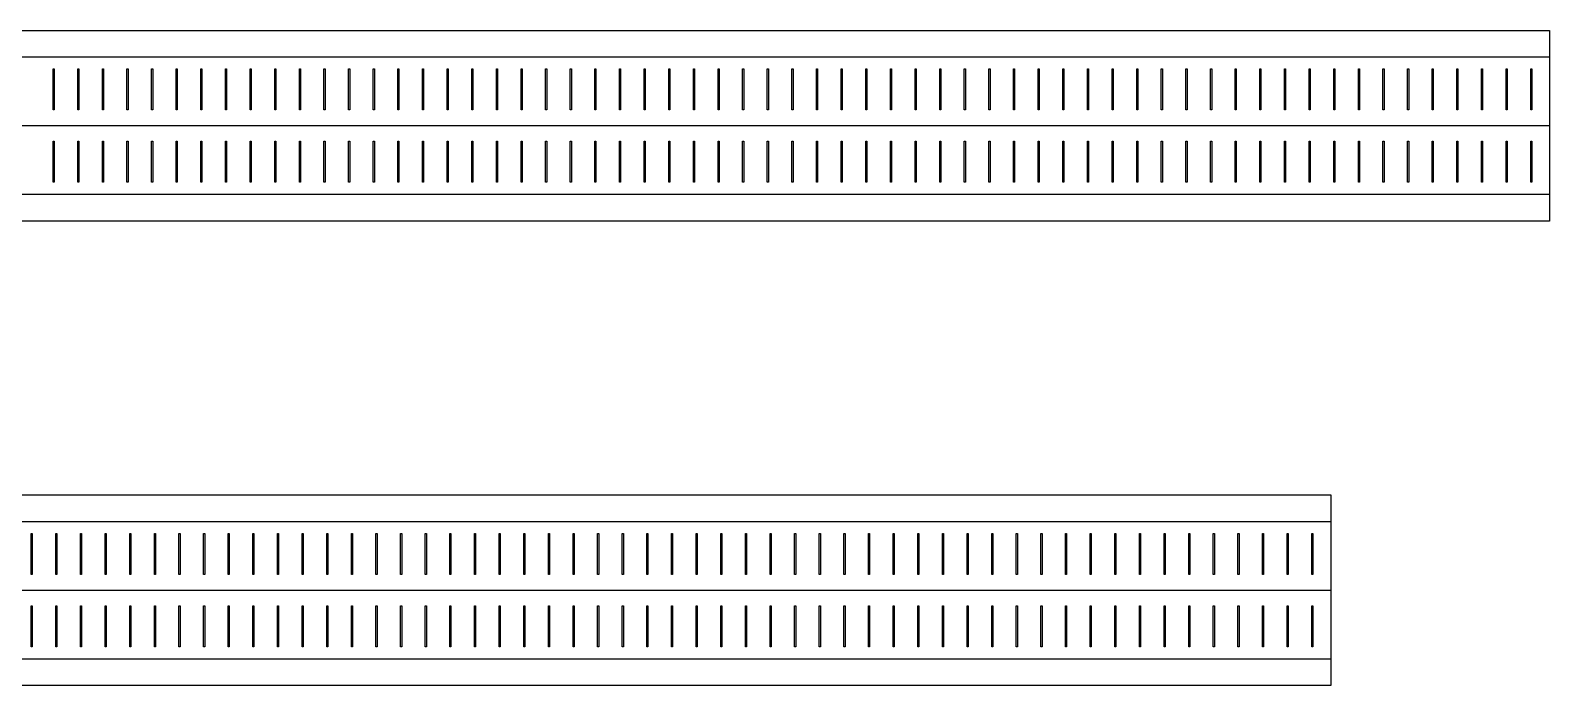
# Model space of a CAD drawing. Header units: millimetres. Extents: x 3 to 2190, y -6317 to 0.
# Drawn here: x 1595 to 2150, y -369 to -130 of the extents above; entities that cross this region are included whole.
import ezdxf

# ---------------------------------------------------------------- set-up
doc = ezdxf.new("R2010")
doc.units = ezdxf.units.MM
for name, color, linetype in [('IV_BEND_DOWN', 1, 'Continuous'), ('IV_INTERIOR_PROFILES', 7, 'Continuous'), ('IV_OUTER_PROFILE', 7, 'Continuous')]:
    doc.layers.add(name, color=color, linetype=linetype)

msp = doc.modelspace()

# ---------------------------------------------------------------- linework, layer by layer
at = {"layer": 'IV_BEND_DOWN'}
for p, q in [((1040, -139.72), (2150, -139.72)), ((1040, -164.79), (2150, -164.79)), ((1040, -189.86), (2150, -189.86)), ((1040, -309.43), (2070, -309.43)), ((1040, -334.5), (2070, -334.5)), ((1040, -359.57), (2070, -359.57))]:
    msp.add_line(p, q, dxfattribs=at)
at = {"layer": 'IV_INTERIOR_PROFILES'}
for p, q in [((1603.1, -144.08), (1603.5, -144.08)), ((1603.1, -159.08), (1603.1, -144.08)), ((1603.5, -144.08), (1603.5, -159.08)), ((1612.1, -144.08), (1612.5, -144.08)), ((1612.1, -159.08), (1612.1, -144.08)), ((1612.5, -144.08), (1612.5, -159.08)), ((1621.1, -144.08), (1621.5, -144.08)), ((1621.1, -159.08), (1621.1, -144.08)), ((1621.5, -144.08), (1621.5, -159.08)), ((1630.1, -144.08), (1630.5, -144.08)), ((1630.1, -159.08), (1630.1, -144.08)), ((1630.5, -144.08), (1630.5, -159.08)), ((1639.1, -144.08), (1639.5, -144.08)), ((1639.1, -159.08), (1639.1, -144.08)), ((1639.5, -144.08), (1639.5, -159.08)), ((1648.1, -144.08), (1648.5, -144.08)), ((1648.1, -159.08), (1648.1, -144.08)), ((1648.5, -144.08), (1648.5, -159.08)), ((1657.1, -144.08), (1657.5, -144.08)), ((1657.1, -159.08), (1657.1, -144.08)), ((1657.5, -144.08), (1657.5, -159.08)), ((1666.1, -144.08), (1666.5, -144.08)), ((1666.1, -159.08), (1666.1, -144.08)), ((1666.5, -144.08), (1666.5, -159.08)), ((1675.1, -144.08), (1675.5, -144.08)), ((1675.1, -159.08), (1675.1, -144.08)), ((1675.5, -144.08), (1675.5, -159.08)), ((1684.1, -144.08), (1684.5, -144.08)), ((1684.1, -159.08), (1684.1, -144.08)), ((1684.5, -144.08), (1684.5, -159.08)), ((1693.1, -144.08), (1693.5, -144.08)), ((1693.1, -159.08), (1693.1, -144.08)), ((1693.5, -144.08), (1693.5, -159.08)), ((1702.1, -144.08), (1702.5, -144.08)), ((1702.1, -159.08), (1702.1, -144.08)), ((1702.5, -144.08), (1702.5, -159.08)), ((1711.1, -144.08), (1711.5, -144.08)), ((1711.1, -159.08), (1711.1, -144.08)), ((1711.5, -144.08), (1711.5, -159.08)), ((1720.1, -144.08), (1720.5, -144.08)), ((1720.1, -159.08), (1720.1, -144.08)), ((1720.5, -144.08), (1720.5, -159.08)), ((1729.1, -144.08), (1729.5, -144.08)), ((1729.1, -159.08), (1729.1, -144.08)), ((1729.5, -144.08), (1729.5, -159.08)), ((1738.1, -144.08), (1738.5, -144.08)), ((1738.1, -159.08), (1738.1, -144.08)), ((1738.5, -144.08), (1738.5, -159.08)), ((1747.1, -144.08), (1747.5, -144.08)), ((1747.1, -159.08), (1747.1, -144.08)), ((1747.5, -144.08), (1747.5, -159.08)), ((1756.1, -144.08), (1756.5, -144.08)), ((1756.1, -159.08), (1756.1, -144.08)), ((1756.5, -144.08), (1756.5, -159.08)), ((1765.1, -144.08), (1765.5, -144.08)), ((1765.1, -159.08), (1765.1, -144.08)), ((1765.5, -144.08), (1765.5, -159.08)), ((1774.1, -144.08), (1774.5, -144.08)), ((1774.1, -159.08), (1774.1, -144.08)), ((1774.5, -144.08), (1774.5, -159.08)), ((1783.1, -144.08), (1783.5, -144.08)), ((1783.1, -159.08), (1783.1, -144.08)), ((1783.5, -144.08), (1783.5, -159.08)), ((1792.1, -144.08), (1792.5, -144.08)), ((1792.1, -159.08), (1792.1, -144.08)), ((1792.5, -144.08), (1792.5, -159.08)), ((1801.1, -144.08), (1801.5, -144.08)), ((1801.1, -159.08), (1801.1, -144.08)), ((1801.5, -144.08), (1801.5, -159.08)), ((1810.1, -144.08), (1810.5, -144.08)), ((1810.1, -159.08), (1810.1, -144.08)), ((1810.5, -144.08), (1810.5, -159.08)), ((1819.1, -144.08), (1819.5, -144.08)), ((1819.1, -159.08), (1819.1, -144.08)), ((1819.5, -144.08), (1819.5, -159.08)), ((1828.1, -144.08), (1828.5, -144.08)), ((1828.1, -159.08), (1828.1, -144.08)), ((1828.5, -144.08), (1828.5, -159.08)), ((1837.1, -144.08), (1837.5, -144.08)), ((1837.1, -159.08), (1837.1, -144.08)), ((1837.5, -144.08), (1837.5, -159.08)), ((1846.1, -144.08), (1846.5, -144.08)), ((1846.1, -159.08), (1846.1, -144.08)), ((1846.5, -144.08), (1846.5, -159.08)), ((1855.1, -144.08), (1855.5, -144.08)), ((1855.1, -159.08), (1855.1, -144.08)), ((1855.5, -144.08), (1855.5, -159.08)), ((1864.1, -144.08), (1864.5, -144.08)), ((1864.1, -159.08), (1864.1, -144.08)), ((1864.5, -144.08), (1864.5, -159.08)), ((1873.1, -144.08), (1873.5, -144.08)), ((1873.1, -159.08), (1873.1, -144.08)), ((1873.5, -144.08), (1873.5, -159.08)), ((1882.1, -144.08), (1882.5, -144.08)), ((1882.1, -159.08), (1882.1, -144.08)), ((1882.5, -144.08), (1882.5, -159.08)), ((1891.1, -144.08), (1891.5, -144.08)), ((1891.1, -159.08), (1891.1, -144.08)), ((1891.5, -144.08), (1891.5, -159.08)), ((1900.1, -144.08), (1900.5, -144.08)), ((1900.1, -159.08), (1900.1, -144.08)), ((1900.5, -144.08), (1900.5, -159.08)), ((1909.1, -144.08), (1909.5, -144.08)), ((1909.1, -159.08), (1909.1, -144.08)), ((1909.5, -144.08), (1909.5, -159.08)), ((1918.1, -144.08), (1918.5, -144.08)), ((1918.1, -159.08), (1918.1, -144.08)), ((1918.5, -144.08), (1918.5, -159.08)), ((1927.1, -144.08), (1927.5, -144.08)), ((1927.1, -159.08), (1927.1, -144.08)), ((1927.5, -144.08), (1927.5, -159.08)), ((1936.1, -144.08), (1936.5, -144.08)), ((1936.1, -159.08), (1936.1, -144.08)), ((1936.5, -144.08), (1936.5, -159.08)), ((1945.1, -144.08), (1945.5, -144.08)), ((1945.1, -159.08), (1945.1, -144.08)), ((1945.5, -144.08), (1945.5, -159.08)), ((1954.1, -144.08), (1954.5, -144.08)), ((1954.1, -159.08), (1954.1, -144.08)), ((1954.5, -144.08), (1954.5, -159.08)), ((1963.1, -144.08), (1963.5, -144.08)), ((1963.1, -159.08), (1963.1, -144.08)), ((1963.5, -144.08), (1963.5, -159.08)), ((1972.1, -144.08), (1972.5, -144.08)), ((1972.1, -159.08), (1972.1, -144.08)), ((1972.5, -144.08), (1972.5, -159.08)), ((1981.1, -144.08), (1981.5, -144.08)), ((1981.1, -159.08), (1981.1, -144.08)), ((1981.5, -144.08), (1981.5, -159.08)), ((1990.1, -144.08), (1990.5, -144.08)), ((1990.1, -159.08), (1990.1, -144.08)), ((1990.5, -144.08), (1990.5, -159.08)), ((1999.1, -144.08), (1999.5, -144.08)), ((1999.1, -159.08), (1999.1, -144.08)), ((1999.5, -144.08), (1999.5, -159.08)), ((2008.1, -144.08), (2008.5, -144.08)), ((2008.1, -159.08), (2008.1, -144.08)), ((2008.5, -144.08), (2008.5, -159.08)), ((2017.1, -144.08), (2017.5, -144.08)), ((2017.1, -159.08), (2017.1, -144.08)), ((2017.5, -144.08), (2017.5, -159.08)), ((2026.1, -144.08), (2026.5, -144.08)), ((2026.1, -159.08), (2026.1, -144.08)), ((2026.5, -144.08), (2026.5, -159.08)), ((2035.1, -144.08), (2035.5, -144.08)), ((2035.1, -159.08), (2035.1, -144.08)), ((2035.5, -144.08), (2035.5, -159.08)), ((2044.1, -144.08), (2044.5, -144.08)), ((2044.1, -159.08), (2044.1, -144.08)), ((2044.5, -144.08), (2044.5, -159.08)), ((2053.1, -144.08), (2053.5, -144.08)), ((2053.1, -159.08), (2053.1, -144.08)), ((2053.5, -144.08), (2053.5, -159.08)), ((2062.1, -144.08), (2062.5, -144.08)), ((2062.1, -159.08), (2062.1, -144.08)), ((2062.5, -144.08), (2062.5, -159.08)), ((2071.1, -144.08), (2071.5, -144.08)), ((2071.1, -159.08), (2071.1, -144.08)), ((2071.5, -144.08), (2071.5, -159.08)), ((2080.1, -144.08), (2080.5, -144.08)), ((2080.1, -159.08), (2080.1, -144.08)), ((2080.5, -144.08), (2080.5, -159.08)), ((2089.1, -144.08), (2089.5, -144.08)), ((2089.1, -159.08), (2089.1, -144.08)), ((2089.5, -144.08), (2089.5, -159.08)), ((2098.1, -144.08), (2098.5, -144.08)), ((2098.1, -159.08), (2098.1, -144.08)), ((2098.5, -144.08), (2098.5, -159.08)), ((2107.1, -144.08), (2107.5, -144.08)), ((2107.1, -159.08), (2107.1, -144.08)), ((2107.5, -144.08), (2107.5, -159.08)), ((2116.1, -144.08), (2116.5, -144.08)), ((2116.1, -159.08), (2116.1, -144.08)), ((2116.5, -144.08), (2116.5, -159.08)), ((2125.1, -144.08), (2125.5, -144.08)), ((2125.1, -159.08), (2125.1, -144.08)), ((2125.5, -144.08), (2125.5, -159.08)), ((2134.1, -144.08), (2134.5, -144.08)), ((2134.1, -159.08), (2134.1, -144.08)), ((2134.5, -144.08), (2134.5, -159.08)), ((2143.1, -144.08), (2143.5, -144.08)), ((2143.1, -159.08), (2143.1, -144.08)), ((2143.5, -144.08), (2143.5, -159.08)), ((1603.5, -159.08), (1603.1, -159.08)), ((1612.5, -159.08), (1612.1, -159.08)), ((1621.5, -159.08), (1621.1, -159.08)), ((1630.5, -159.08), (1630.1, -159.08)), ((1639.5, -159.08), (1639.1, -159.08)), ((1648.5, -159.08), (1648.1, -159.08)), ((1657.5, -159.08), (1657.1, -159.08)), ((1666.5, -159.08), (1666.1, -159.08)), ((1675.5, -159.08), (1675.1, -159.08)), ((1684.5, -159.08), (1684.1, -159.08)), ((1693.5, -159.08), (1693.1, -159.08)), ((1702.5, -159.08), (1702.1, -159.08)), ((1711.5, -159.08), (1711.1, -159.08)), ((1720.5, -159.08), (1720.1, -159.08)), ((1729.5, -159.08), (1729.1, -159.08)), ((1738.5, -159.08), (1738.1, -159.08)), ((1747.5, -159.08), (1747.1, -159.08)), ((1756.5, -159.08), (1756.1, -159.08)), ((1765.5, -159.08), (1765.1, -159.08)), ((1774.5, -159.08), (1774.1, -159.08)), ((1783.5, -159.08), (1783.1, -159.08)), ((1792.5, -159.08), (1792.1, -159.08)), ((1801.5, -159.08), (1801.1, -159.08)), ((1810.5, -159.08), (1810.1, -159.08)), ((1819.5, -159.08), (1819.1, -159.08)), ((1828.5, -159.08), (1828.1, -159.08)), ((1837.5, -159.08), (1837.1, -159.08)), ((1846.5, -159.08), (1846.1, -159.08)), ((1855.5, -159.08), (1855.1, -159.08)), ((1864.5, -159.08), (1864.1, -159.08)), ((1873.5, -159.08), (1873.1, -159.08)), ((1882.5, -159.08), (1882.1, -159.08)), ((1891.5, -159.08), (1891.1, -159.08)), ((1900.5, -159.08), (1900.1, -159.08)), ((1909.5, -159.08), (1909.1, -159.08)), ((1918.5, -159.08), (1918.1, -159.08)), ((1927.5, -159.08), (1927.1, -159.08)), ((1936.5, -159.08), (1936.1, -159.08)), ((1945.5, -159.08), (1945.1, -159.08)), ((1954.5, -159.08), (1954.1, -159.08)), ((1963.5, -159.08), (1963.1, -159.08)), ((1972.5, -159.08), (1972.1, -159.08)), ((1981.5, -159.08), (1981.1, -159.08)), ((1990.5, -159.08), (1990.1, -159.08)), ((1999.5, -159.08), (1999.1, -159.08)), ((2008.5, -159.08), (2008.1, -159.08)), ((2017.5, -159.08), (2017.1, -159.08)), ((2026.5, -159.08), (2026.1, -159.08)), ((2035.5, -159.08), (2035.1, -159.08)), ((2044.5, -159.08), (2044.1, -159.08)), ((2053.5, -159.08), (2053.1, -159.08)), ((2062.5, -159.08), (2062.1, -159.08)), ((2071.5, -159.08), (2071.1, -159.08)), ((2080.5, -159.08), (2080.1, -159.08)), ((2089.5, -159.08), (2089.1, -159.08)), ((2098.5, -159.08), (2098.1, -159.08)), ((2107.5, -159.08), (2107.1, -159.08)), ((2116.5, -159.08), (2116.1, -159.08)), ((2125.5, -159.08), (2125.1, -159.08)), ((2134.5, -159.08), (2134.1, -159.08)), ((2143.5, -159.08), (2143.1, -159.08)), ((1603.1, -170.51), (1603.5, -170.51)), ((1603.1, -185.51), (1603.1, -170.51)), ((1603.5, -170.51), (1603.5, -185.51)), ((1612.1, -170.51), (1612.5, -170.51)), ((1612.1, -185.51), (1612.1, -170.51)), ((1612.5, -170.51), (1612.5, -185.51)), ((1621.1, -170.51), (1621.5, -170.51)), ((1621.1, -185.51), (1621.1, -170.51)), ((1621.5, -170.51), (1621.5, -185.51)), ((1630.1, -170.51), (1630.5, -170.51)), ((1630.1, -185.51), (1630.1, -170.51)), ((1630.5, -170.51), (1630.5, -185.51)), ((1639.1, -170.51), (1639.5, -170.51)), ((1639.1, -185.51), (1639.1, -170.51)), ((1639.5, -170.51), (1639.5, -185.51)), ((1648.1, -170.51), (1648.5, -170.51)), ((1648.1, -185.51), (1648.1, -170.51)), ((1648.5, -170.51), (1648.5, -185.51)), ((1657.1, -170.51), (1657.5, -170.51)), ((1657.1, -185.51), (1657.1, -170.51)), ((1657.5, -170.51), (1657.5, -185.51)), ((1666.1, -170.51), (1666.5, -170.51)), ((1666.1, -185.51), (1666.1, -170.51)), ((1666.5, -170.51), (1666.5, -185.51)), ((1675.1, -170.51), (1675.5, -170.51)), ((1675.1, -185.51), (1675.1, -170.51)), ((1675.5, -170.51), (1675.5, -185.51)), ((1684.1, -170.51), (1684.5, -170.51)), ((1684.1, -185.51), (1684.1, -170.51)), ((1684.5, -170.51), (1684.5, -185.51)), ((1693.1, -170.51), (1693.5, -170.51)), ((1693.1, -185.51), (1693.1, -170.51)), ((1693.5, -170.51), (1693.5, -185.51)), ((1702.1, -170.51), (1702.5, -170.51)), ((1702.1, -185.51), (1702.1, -170.51)), ((1702.5, -170.51), (1702.5, -185.51)), ((1711.1, -170.51), (1711.5, -170.51)), ((1711.1, -185.51), (1711.1, -170.51)), ((1711.5, -170.51), (1711.5, -185.51)), ((1720.1, -170.51), (1720.5, -170.51)), ((1720.1, -185.51), (1720.1, -170.51)), ((1720.5, -170.51), (1720.5, -185.51)), ((1729.1, -170.51), (1729.5, -170.51)), ((1729.1, -185.51), (1729.1, -170.51)), ((1729.5, -170.51), (1729.5, -185.51)), ((1738.1, -170.51), (1738.5, -170.51)), ((1738.1, -185.51), (1738.1, -170.51)), ((1738.5, -170.51), (1738.5, -185.51)), ((1747.1, -170.51), (1747.5, -170.51)), ((1747.1, -185.51), (1747.1, -170.51)), ((1747.5, -170.51), (1747.5, -185.51)), ((1756.1, -170.51), (1756.5, -170.51)), ((1756.1, -185.51), (1756.1, -170.51)), ((1756.5, -170.51), (1756.5, -185.51)), ((1765.1, -170.51), (1765.5, -170.51)), ((1765.1, -185.51), (1765.1, -170.51)), ((1765.5, -170.51), (1765.5, -185.51)), ((1774.1, -170.51), (1774.5, -170.51)), ((1774.1, -185.51), (1774.1, -170.51)), ((1774.5, -170.51), (1774.5, -185.51)), ((1783.1, -170.51), (1783.5, -170.51)), ((1783.1, -185.51), (1783.1, -170.51)), ((1783.5, -170.51), (1783.5, -185.51)), ((1792.1, -170.51), (1792.5, -170.51)), ((1792.1, -185.51), (1792.1, -170.51)), ((1792.5, -170.51), (1792.5, -185.51)), ((1801.1, -170.51), (1801.5, -170.51)), ((1801.1, -185.51), (1801.1, -170.51)), ((1801.5, -170.51), (1801.5, -185.51)), ((1810.1, -170.51), (1810.5, -170.51)), ((1810.1, -185.51), (1810.1, -170.51)), ((1810.5, -170.51), (1810.5, -185.51)), ((1819.1, -170.51), (1819.5, -170.51)), ((1819.1, -185.51), (1819.1, -170.51)), ((1819.5, -170.51), (1819.5, -185.51)), ((1828.1, -170.51), (1828.5, -170.51)), ((1828.1, -185.51), (1828.1, -170.51)), ((1828.5, -170.51), (1828.5, -185.51)), ((1837.1, -170.51), (1837.5, -170.51)), ((1837.1, -185.51), (1837.1, -170.51)), ((1837.5, -170.51), (1837.5, -185.51)), ((1846.1, -170.51), (1846.5, -170.51)), ((1846.1, -185.51), (1846.1, -170.51)), ((1846.5, -170.51), (1846.5, -185.51)), ((1855.1, -170.51), (1855.5, -170.51)), ((1855.1, -185.51), (1855.1, -170.51)), ((1855.5, -170.51), (1855.5, -185.51)), ((1864.1, -170.51), (1864.5, -170.51)), ((1864.1, -185.51), (1864.1, -170.51)), ((1864.5, -170.51), (1864.5, -185.51)), ((1873.1, -170.51), (1873.5, -170.51)), ((1873.1, -185.51), (1873.1, -170.51)), ((1873.5, -170.51), (1873.5, -185.51)), ((1882.1, -170.51), (1882.5, -170.51)), ((1882.1, -185.51), (1882.1, -170.51)), ((1882.5, -170.51), (1882.5, -185.51)), ((1891.1, -170.51), (1891.5, -170.51)), ((1891.1, -185.51), (1891.1, -170.51)), ((1891.5, -170.51), (1891.5, -185.51)), ((1900.1, -170.51), (1900.5, -170.51)), ((1900.1, -185.51), (1900.1, -170.51)), ((1900.5, -170.51), (1900.5, -185.51)), ((1909.1, -170.51), (1909.5, -170.51)), ((1909.1, -185.51), (1909.1, -170.51)), ((1909.5, -170.51), (1909.5, -185.51)), ((1918.1, -170.51), (1918.5, -170.51)), ((1918.1, -185.51), (1918.1, -170.51)), ((1918.5, -170.51), (1918.5, -185.51)), ((1927.1, -170.51), (1927.5, -170.51)), ((1927.1, -185.51), (1927.1, -170.51)), ((1927.5, -170.51), (1927.5, -185.51)), ((1936.1, -170.51), (1936.5, -170.51)), ((1936.1, -185.51), (1936.1, -170.51)), ((1936.5, -170.51), (1936.5, -185.51)), ((1945.1, -170.51), (1945.5, -170.51)), ((1945.1, -185.51), (1945.1, -170.51)), ((1945.5, -170.51), (1945.5, -185.51)), ((1954.1, -170.51), (1954.5, -170.51)), ((1954.1, -185.51), (1954.1, -170.51)), ((1954.5, -170.51), (1954.5, -185.51)), ((1963.1, -170.51), (1963.5, -170.51)), ((1963.1, -185.51), (1963.1, -170.51)), ((1963.5, -170.51), (1963.5, -185.51)), ((1972.1, -170.51), (1972.5, -170.51)), ((1972.1, -185.51), (1972.1, -170.51)), ((1972.5, -170.51), (1972.5, -185.51)), ((1981.1, -170.51), (1981.5, -170.51)), ((1981.1, -185.51), (1981.1, -170.51)), ((1981.5, -170.51), (1981.5, -185.51)), ((1990.1, -170.51), (1990.5, -170.51)), ((1990.1, -185.51), (1990.1, -170.51)), ((1990.5, -170.51), (1990.5, -185.51)), ((1999.1, -170.51), (1999.5, -170.51)), ((1999.1, -185.51), (1999.1, -170.51)), ((1999.5, -170.51), (1999.5, -185.51)), ((2008.1, -170.51), (2008.5, -170.51)), ((2008.1, -185.51), (2008.1, -170.51)), ((2008.5, -170.51), (2008.5, -185.51)), ((2017.1, -170.51), (2017.5, -170.51)), ((2017.1, -185.51), (2017.1, -170.51)), ((2017.5, -170.51), (2017.5, -185.51)), ((2026.1, -170.51), (2026.5, -170.51)), ((2026.1, -185.51), (2026.1, -170.51)), ((2026.5, -170.51), (2026.5, -185.51)), ((2035.1, -170.51), (2035.5, -170.51)), ((2035.1, -185.51), (2035.1, -170.51)), ((2035.5, -170.51), (2035.5, -185.51)), ((2044.1, -170.51), (2044.5, -170.51)), ((2044.1, -185.51), (2044.1, -170.51)), ((2044.5, -170.51), (2044.5, -185.51)), ((2053.1, -170.51), (2053.5, -170.51)), ((2053.1, -185.51), (2053.1, -170.51)), ((2053.5, -170.51), (2053.5, -185.51)), ((2062.1, -170.51), (2062.5, -170.51)), ((2062.1, -185.51), (2062.1, -170.51)), ((2062.5, -170.51), (2062.5, -185.51)), ((2071.1, -170.51), (2071.5, -170.51)), ((2071.1, -185.51), (2071.1, -170.51)), ((2071.5, -170.51), (2071.5, -185.51)), ((2080.1, -170.51), (2080.5, -170.51)), ((2080.1, -185.51), (2080.1, -170.51)), ((2080.5, -170.51), (2080.5, -185.51)), ((2089.1, -170.51), (2089.5, -170.51)), ((2089.1, -185.51), (2089.1, -170.51)), ((2089.5, -170.51), (2089.5, -185.51)), ((2098.1, -170.51), (2098.5, -170.51)), ((2098.1, -185.51), (2098.1, -170.51)), ((2098.5, -170.51), (2098.5, -185.51)), ((2107.1, -170.51), (2107.5, -170.51)), ((2107.1, -185.51), (2107.1, -170.51)), ((2107.5, -170.51), (2107.5, -185.51)), ((2116.1, -170.51), (2116.5, -170.51)), ((2116.1, -185.51), (2116.1, -170.51)), ((2116.5, -170.51), (2116.5, -185.51)), ((2125.1, -170.51), (2125.5, -170.51)), ((2125.1, -185.51), (2125.1, -170.51)), ((2125.5, -170.51), (2125.5, -185.51)), ((2134.1, -170.51), (2134.5, -170.51)), ((2134.1, -185.51), (2134.1, -170.51)), ((2134.5, -170.51), (2134.5, -185.51)), ((2143.1, -170.51), (2143.5, -170.51)), ((2143.1, -185.51), (2143.1, -170.51)), ((2143.5, -170.51), (2143.5, -185.51)), ((1603.5, -185.51), (1603.1, -185.51)), ((1612.5, -185.51), (1612.1, -185.51)), ((1621.5, -185.51), (1621.1, -185.51)), ((1630.5, -185.51), (1630.1, -185.51)), ((1639.5, -185.51), (1639.1, -185.51)), ((1648.5, -185.51), (1648.1, -185.51)), ((1657.5, -185.51), (1657.1, -185.51)), ((1666.5, -185.51), (1666.1, -185.51)), ((1675.5, -185.51), (1675.1, -185.51)), ((1684.5, -185.51), (1684.1, -185.51)), ((1693.5, -185.51), (1693.1, -185.51)), ((1702.5, -185.51), (1702.1, -185.51)), ((1711.5, -185.51), (1711.1, -185.51)), ((1720.5, -185.51), (1720.1, -185.51)), ((1729.5, -185.51), (1729.1, -185.51)), ((1738.5, -185.51), (1738.1, -185.51)), ((1747.5, -185.51), (1747.1, -185.51)), ((1756.5, -185.51), (1756.1, -185.51)), ((1765.5, -185.51), (1765.1, -185.51)), ((1774.5, -185.51), (1774.1, -185.51)), ((1783.5, -185.51), (1783.1, -185.51)), ((1792.5, -185.51), (1792.1, -185.51)), ((1801.5, -185.51), (1801.1, -185.51)), ((1810.5, -185.51), (1810.1, -185.51)), ((1819.5, -185.51), (1819.1, -185.51)), ((1828.5, -185.51), (1828.1, -185.51)), ((1837.5, -185.51), (1837.1, -185.51)), ((1846.5, -185.51), (1846.1, -185.51)), ((1855.5, -185.51), (1855.1, -185.51)), ((1864.5, -185.51), (1864.1, -185.51)), ((1873.5, -185.51), (1873.1, -185.51)), ((1882.5, -185.51), (1882.1, -185.51)), ((1891.5, -185.51), (1891.1, -185.51)), ((1900.5, -185.51), (1900.1, -185.51)), ((1909.5, -185.51), (1909.1, -185.51)), ((1918.5, -185.51), (1918.1, -185.51)), ((1927.5, -185.51), (1927.1, -185.51)), ((1936.5, -185.51), (1936.1, -185.51)), ((1945.5, -185.51), (1945.1, -185.51)), ((1954.5, -185.51), (1954.1, -185.51)), ((1963.5, -185.51), (1963.1, -185.51)), ((1972.5, -185.51), (1972.1, -185.51)), ((1981.5, -185.51), (1981.1, -185.51)), ((1990.5, -185.51), (1990.1, -185.51)), ((1999.5, -185.51), (1999.1, -185.51)), ((2008.5, -185.51), (2008.1, -185.51)), ((2017.5, -185.51), (2017.1, -185.51)), ((2026.5, -185.51), (2026.1, -185.51)), ((2035.5, -185.51), (2035.1, -185.51)), ((2044.5, -185.51), (2044.1, -185.51)), ((2053.5, -185.51), (2053.1, -185.51)), ((2062.5, -185.51), (2062.1, -185.51)), ((2071.5, -185.51), (2071.1, -185.51)), ((2080.5, -185.51), (2080.1, -185.51)), ((2089.5, -185.51), (2089.1, -185.51)), ((2098.5, -185.51), (2098.1, -185.51)), ((2107.5, -185.51), (2107.1, -185.51)), ((2116.5, -185.51), (2116.1, -185.51)), ((2125.5, -185.51), (2125.1, -185.51)), ((2134.5, -185.51), (2134.1, -185.51)), ((2143.5, -185.51), (2143.1, -185.51)), ((1595.1, -313.79), (1595.5, -313.79)), ((1595.1, -328.79), (1595.1, -313.79)), ((1595.5, -313.79), (1595.5, -328.79)), ((1604.1, -313.79), (1604.5, -313.79)), ((1604.1, -328.79), (1604.1, -313.79)), ((1604.5, -313.79), (1604.5, -328.79)), ((1613.1, -313.79), (1613.5, -313.79)), ((1613.1, -328.79), (1613.1, -313.79)), ((1613.5, -313.79), (1613.5, -328.79)), ((1622.1, -313.79), (1622.5, -313.79)), ((1622.1, -328.79), (1622.1, -313.79)), ((1622.5, -313.79), (1622.5, -328.79)), ((1631.1, -313.79), (1631.5, -313.79)), ((1631.1, -328.79), (1631.1, -313.79)), ((1631.5, -313.79), (1631.5, -328.79)), ((1640.1, -313.79), (1640.5, -313.79)), ((1640.1, -328.79), (1640.1, -313.79)), ((1640.5, -313.79), (1640.5, -328.79)), ((1649.1, -313.79), (1649.5, -313.79)), ((1649.1, -328.79), (1649.1, -313.79)), ((1649.5, -313.79), (1649.5, -328.79)), ((1658.1, -313.79), (1658.5, -313.79)), ((1658.1, -328.79), (1658.1, -313.79)), ((1658.5, -313.79), (1658.5, -328.79)), ((1667.1, -313.79), (1667.5, -313.79)), ((1667.1, -328.79), (1667.1, -313.79)), ((1667.5, -313.79), (1667.5, -328.79)), ((1676.1, -313.79), (1676.5, -313.79)), ((1676.1, -328.79), (1676.1, -313.79)), ((1676.5, -313.79), (1676.5, -328.79)), ((1685.1, -313.79), (1685.5, -313.79)), ((1685.1, -328.79), (1685.1, -313.79)), ((1685.5, -313.79), (1685.5, -328.79)), ((1694.1, -313.79), (1694.5, -313.79)), ((1694.1, -328.79), (1694.1, -313.79)), ((1694.5, -313.79), (1694.5, -328.79)), ((1703.1, -313.79), (1703.5, -313.79)), ((1703.1, -328.79), (1703.1, -313.79)), ((1703.5, -313.79), (1703.5, -328.79)), ((1712.1, -313.79), (1712.5, -313.79)), ((1712.1, -328.79), (1712.1, -313.79)), ((1712.5, -313.79), (1712.5, -328.79)), ((1721.1, -313.79), (1721.5, -313.79)), ((1721.1, -328.79), (1721.1, -313.79)), ((1721.5, -313.79), (1721.5, -328.79)), ((1730.1, -313.79), (1730.5, -313.79)), ((1730.1, -328.79), (1730.1, -313.79)), ((1730.5, -313.79), (1730.5, -328.79)), ((1739.1, -313.79), (1739.5, -313.79)), ((1739.1, -328.79), (1739.1, -313.79)), ((1739.5, -313.79), (1739.5, -328.79)), ((1748.1, -313.79), (1748.5, -313.79)), ((1748.1, -328.79), (1748.1, -313.79)), ((1748.5, -313.79), (1748.5, -328.79)), ((1757.1, -313.79), (1757.5, -313.79)), ((1757.1, -328.79), (1757.1, -313.79)), ((1757.5, -313.79), (1757.5, -328.79)), ((1766.1, -313.79), (1766.5, -313.79)), ((1766.1, -328.79), (1766.1, -313.79)), ((1766.5, -313.79), (1766.5, -328.79)), ((1775.1, -313.79), (1775.5, -313.79)), ((1775.1, -328.79), (1775.1, -313.79)), ((1775.5, -313.79), (1775.5, -328.79)), ((1784.1, -313.79), (1784.5, -313.79)), ((1784.1, -328.79), (1784.1, -313.79)), ((1784.5, -313.79), (1784.5, -328.79)), ((1793.1, -313.79), (1793.5, -313.79)), ((1793.1, -328.79), (1793.1, -313.79)), ((1793.5, -313.79), (1793.5, -328.79)), ((1802.1, -313.79), (1802.5, -313.79)), ((1802.1, -328.79), (1802.1, -313.79)), ((1802.5, -313.79), (1802.5, -328.79)), ((1811.1, -313.79), (1811.5, -313.79)), ((1811.1, -328.79), (1811.1, -313.79)), ((1811.5, -313.79), (1811.5, -328.79)), ((1820.1, -313.79), (1820.5, -313.79)), ((1820.1, -328.79), (1820.1, -313.79)), ((1820.5, -313.79), (1820.5, -328.79)), ((1829.1, -313.79), (1829.5, -313.79)), ((1829.1, -328.79), (1829.1, -313.79)), ((1829.5, -313.79), (1829.5, -328.79)), ((1838.1, -313.79), (1838.5, -313.79)), ((1838.1, -328.79), (1838.1, -313.79)), ((1838.5, -313.79), (1838.5, -328.79)), ((1847.1, -313.79), (1847.5, -313.79)), ((1847.1, -328.79), (1847.1, -313.79)), ((1847.5, -313.79), (1847.5, -328.79)), ((1856.1, -313.79), (1856.5, -313.79)), ((1856.1, -328.79), (1856.1, -313.79)), ((1856.5, -313.79), (1856.5, -328.79)), ((1865.1, -313.79), (1865.5, -313.79)), ((1865.1, -328.79), (1865.1, -313.79)), ((1865.5, -313.79), (1865.5, -328.79)), ((1874.1, -313.79), (1874.5, -313.79)), ((1874.1, -328.79), (1874.1, -313.79)), ((1874.5, -313.79), (1874.5, -328.79)), ((1883.1, -313.79), (1883.5, -313.79)), ((1883.1, -328.79), (1883.1, -313.79)), ((1883.5, -313.79), (1883.5, -328.79)), ((1892.1, -313.79), (1892.5, -313.79)), ((1892.1, -328.79), (1892.1, -313.79)), ((1892.5, -313.79), (1892.5, -328.79)), ((1901.1, -313.79), (1901.5, -313.79)), ((1901.1, -328.79), (1901.1, -313.79)), ((1901.5, -313.79), (1901.5, -328.79)), ((1910.1, -313.79), (1910.5, -313.79)), ((1910.1, -328.79), (1910.1, -313.79)), ((1910.5, -313.79), (1910.5, -328.79)), ((1919.1, -313.79), (1919.5, -313.79)), ((1919.1, -328.79), (1919.1, -313.79)), ((1919.5, -313.79), (1919.5, -328.79)), ((1928.1, -313.79), (1928.5, -313.79)), ((1928.1, -328.79), (1928.1, -313.79)), ((1928.5, -313.79), (1928.5, -328.79)), ((1937.1, -313.79), (1937.5, -313.79)), ((1937.1, -328.79), (1937.1, -313.79)), ((1937.5, -313.79), (1937.5, -328.79)), ((1946.1, -313.79), (1946.5, -313.79)), ((1946.1, -328.79), (1946.1, -313.79)), ((1946.5, -313.79), (1946.5, -328.79)), ((1955.1, -313.79), (1955.5, -313.79)), ((1955.1, -328.79), (1955.1, -313.79)), ((1955.5, -313.79), (1955.5, -328.79)), ((1964.1, -313.79), (1964.5, -313.79)), ((1964.1, -328.79), (1964.1, -313.79)), ((1964.5, -313.79), (1964.5, -328.79)), ((1973.1, -313.79), (1973.5, -313.79)), ((1973.1, -328.79), (1973.1, -313.79)), ((1973.5, -313.79), (1973.5, -328.79)), ((1982.1, -313.79), (1982.5, -313.79)), ((1982.1, -328.79), (1982.1, -313.79)), ((1982.5, -313.79), (1982.5, -328.79)), ((1991.1, -313.79), (1991.5, -313.79)), ((1991.1, -328.79), (1991.1, -313.79)), ((1991.5, -313.79), (1991.5, -328.79)), ((2000.1, -313.79), (2000.5, -313.79)), ((2000.1, -328.79), (2000.1, -313.79)), ((2000.5, -313.79), (2000.5, -328.79)), ((2009.1, -313.79), (2009.5, -313.79)), ((2009.1, -328.79), (2009.1, -313.79)), ((2009.5, -313.79), (2009.5, -328.79)), ((2018.1, -313.79), (2018.5, -313.79)), ((2018.1, -328.79), (2018.1, -313.79)), ((2018.5, -313.79), (2018.5, -328.79)), ((2027.1, -313.79), (2027.5, -313.79)), ((2027.1, -328.79), (2027.1, -313.79)), ((2027.5, -313.79), (2027.5, -328.79)), ((2036.1, -313.79), (2036.5, -313.79)), ((2036.1, -328.79), (2036.1, -313.79)), ((2036.5, -313.79), (2036.5, -328.79)), ((2045.1, -313.79), (2045.5, -313.79)), ((2045.1, -328.79), (2045.1, -313.79)), ((2045.5, -313.79), (2045.5, -328.79)), ((2054.1, -313.79), (2054.5, -313.79)), ((2054.1, -328.79), (2054.1, -313.79)), ((2054.5, -313.79), (2054.5, -328.79)), ((2063.1, -313.79), (2063.5, -313.79)), ((2063.1, -328.79), (2063.1, -313.79)), ((2063.5, -313.79), (2063.5, -328.79)), ((1595.5, -328.79), (1595.1, -328.79)), ((1604.5, -328.79), (1604.1, -328.79)), ((1613.5, -328.79), (1613.1, -328.79)), ((1622.5, -328.79), (1622.1, -328.79)), ((1631.5, -328.79), (1631.1, -328.79)), ((1640.5, -328.79), (1640.1, -328.79)), ((1649.5, -328.79), (1649.1, -328.79)), ((1658.5, -328.79), (1658.1, -328.79)), ((1667.5, -328.79), (1667.1, -328.79)), ((1676.5, -328.79), (1676.1, -328.79)), ((1685.5, -328.79), (1685.1, -328.79)), ((1694.5, -328.79), (1694.1, -328.79)), ((1703.5, -328.79), (1703.1, -328.79)), ((1712.5, -328.79), (1712.1, -328.79)), ((1721.5, -328.79), (1721.1, -328.79)), ((1730.5, -328.79), (1730.1, -328.79)), ((1739.5, -328.79), (1739.1, -328.79)), ((1748.5, -328.79), (1748.1, -328.79)), ((1757.5, -328.79), (1757.1, -328.79)), ((1766.5, -328.79), (1766.1, -328.79)), ((1775.5, -328.79), (1775.1, -328.79)), ((1784.5, -328.79), (1784.1, -328.79)), ((1793.5, -328.79), (1793.1, -328.79)), ((1802.5, -328.79), (1802.1, -328.79)), ((1811.5, -328.79), (1811.1, -328.79)), ((1820.5, -328.79), (1820.1, -328.79)), ((1829.5, -328.79), (1829.1, -328.79)), ((1838.5, -328.79), (1838.1, -328.79)), ((1847.5, -328.79), (1847.1, -328.79)), ((1856.5, -328.79), (1856.1, -328.79)), ((1865.5, -328.79), (1865.1, -328.79)), ((1874.5, -328.79), (1874.1, -328.79)), ((1883.5, -328.79), (1883.1, -328.79)), ((1892.5, -328.79), (1892.1, -328.79)), ((1901.5, -328.79), (1901.1, -328.79)), ((1910.5, -328.79), (1910.1, -328.79)), ((1919.5, -328.79), (1919.1, -328.79)), ((1928.5, -328.79), (1928.1, -328.79)), ((1937.5, -328.79), (1937.1, -328.79)), ((1946.5, -328.79), (1946.1, -328.79)), ((1955.5, -328.79), (1955.1, -328.79)), ((1964.5, -328.79), (1964.1, -328.79)), ((1973.5, -328.79), (1973.1, -328.79)), ((1982.5, -328.79), (1982.1, -328.79)), ((1991.5, -328.79), (1991.1, -328.79)), ((2000.5, -328.79), (2000.1, -328.79)), ((2009.5, -328.79), (2009.1, -328.79)), ((2018.5, -328.79), (2018.1, -328.79)), ((2027.5, -328.79), (2027.1, -328.79)), ((2036.5, -328.79), (2036.1, -328.79)), ((2045.5, -328.79), (2045.1, -328.79)), ((2054.5, -328.79), (2054.1, -328.79)), ((2063.5, -328.79), (2063.1, -328.79)), ((1595.1, -340.21), (1595.5, -340.21)), ((1595.1, -355.21), (1595.1, -340.21)), ((1595.5, -340.21), (1595.5, -355.21)), ((1604.1, -340.21), (1604.5, -340.21)), ((1604.1, -355.21), (1604.1, -340.21)), ((1604.5, -340.21), (1604.5, -355.21)), ((1613.1, -340.21), (1613.5, -340.21)), ((1613.1, -355.21), (1613.1, -340.21)), ((1613.5, -340.21), (1613.5, -355.21)), ((1622.1, -340.21), (1622.5, -340.21)), ((1622.1, -355.21), (1622.1, -340.21)), ((1622.5, -340.21), (1622.5, -355.21)), ((1631.1, -340.21), (1631.5, -340.21)), ((1631.1, -355.21), (1631.1, -340.21)), ((1631.5, -340.21), (1631.5, -355.21)), ((1640.1, -340.21), (1640.5, -340.21)), ((1640.1, -355.21), (1640.1, -340.21)), ((1640.5, -340.21), (1640.5, -355.21)), ((1649.1, -340.21), (1649.5, -340.21)), ((1649.1, -355.21), (1649.1, -340.21)), ((1649.5, -340.21), (1649.5, -355.21)), ((1658.1, -340.21), (1658.5, -340.21)), ((1658.1, -355.21), (1658.1, -340.21)), ((1658.5, -340.21), (1658.5, -355.21)), ((1667.1, -340.21), (1667.5, -340.21)), ((1667.1, -355.21), (1667.1, -340.21)), ((1667.5, -340.21), (1667.5, -355.21)), ((1676.1, -340.21), (1676.5, -340.21)), ((1676.1, -355.21), (1676.1, -340.21)), ((1676.5, -340.21), (1676.5, -355.21)), ((1685.1, -340.21), (1685.5, -340.21)), ((1685.1, -355.21), (1685.1, -340.21)), ((1685.5, -340.21), (1685.5, -355.21)), ((1694.1, -340.21), (1694.5, -340.21)), ((1694.1, -355.21), (1694.1, -340.21)), ((1694.5, -340.21), (1694.5, -355.21)), ((1703.1, -340.21), (1703.5, -340.21)), ((1703.1, -355.21), (1703.1, -340.21)), ((1703.5, -340.21), (1703.5, -355.21)), ((1712.1, -340.21), (1712.5, -340.21)), ((1712.1, -355.21), (1712.1, -340.21)), ((1712.5, -340.21), (1712.5, -355.21)), ((1721.1, -340.21), (1721.5, -340.21)), ((1721.1, -355.21), (1721.1, -340.21)), ((1721.5, -340.21), (1721.5, -355.21)), ((1730.1, -340.21), (1730.5, -340.21)), ((1730.1, -355.21), (1730.1, -340.21)), ((1730.5, -340.21), (1730.5, -355.21)), ((1739.1, -340.21), (1739.5, -340.21)), ((1739.1, -355.21), (1739.1, -340.21)), ((1739.5, -340.21), (1739.5, -355.21)), ((1748.1, -340.21), (1748.5, -340.21)), ((1748.1, -355.21), (1748.1, -340.21)), ((1748.5, -340.21), (1748.5, -355.21)), ((1757.1, -340.21), (1757.5, -340.21)), ((1757.1, -355.21), (1757.1, -340.21)), ((1757.5, -340.21), (1757.5, -355.21)), ((1766.1, -340.21), (1766.5, -340.21)), ((1766.1, -355.21), (1766.1, -340.21)), ((1766.5, -340.21), (1766.5, -355.21)), ((1775.1, -340.21), (1775.5, -340.21)), ((1775.1, -355.21), (1775.1, -340.21)), ((1775.5, -340.21), (1775.5, -355.21)), ((1784.1, -340.21), (1784.5, -340.21)), ((1784.1, -355.21), (1784.1, -340.21)), ((1784.5, -340.21), (1784.5, -355.21)), ((1793.1, -340.21), (1793.5, -340.21)), ((1793.1, -355.21), (1793.1, -340.21)), ((1793.5, -340.21), (1793.5, -355.21)), ((1802.1, -340.21), (1802.5, -340.21)), ((1802.1, -355.21), (1802.1, -340.21)), ((1802.5, -340.21), (1802.5, -355.21)), ((1811.1, -340.21), (1811.5, -340.21)), ((1811.1, -355.21), (1811.1, -340.21)), ((1811.5, -340.21), (1811.5, -355.21)), ((1820.1, -340.21), (1820.5, -340.21)), ((1820.1, -355.21), (1820.1, -340.21)), ((1820.5, -340.21), (1820.5, -355.21)), ((1829.1, -340.21), (1829.5, -340.21)), ((1829.1, -355.21), (1829.1, -340.21)), ((1829.5, -340.21), (1829.5, -355.21)), ((1838.1, -340.21), (1838.5, -340.21)), ((1838.1, -355.21), (1838.1, -340.21)), ((1838.5, -340.21), (1838.5, -355.21)), ((1847.1, -340.21), (1847.5, -340.21)), ((1847.1, -355.21), (1847.1, -340.21)), ((1847.5, -340.21), (1847.5, -355.21)), ((1856.1, -340.21), (1856.5, -340.21)), ((1856.1, -355.21), (1856.1, -340.21)), ((1856.5, -340.21), (1856.5, -355.21)), ((1865.1, -340.21), (1865.5, -340.21)), ((1865.1, -355.21), (1865.1, -340.21)), ((1865.5, -340.21), (1865.5, -355.21)), ((1874.1, -340.21), (1874.5, -340.21)), ((1874.1, -355.21), (1874.1, -340.21)), ((1874.5, -340.21), (1874.5, -355.21)), ((1883.1, -340.21), (1883.5, -340.21)), ((1883.1, -355.21), (1883.1, -340.21)), ((1883.5, -340.21), (1883.5, -355.21)), ((1892.1, -340.21), (1892.5, -340.21)), ((1892.1, -355.21), (1892.1, -340.21)), ((1892.5, -340.21), (1892.5, -355.21)), ((1901.1, -340.21), (1901.5, -340.21)), ((1901.1, -355.21), (1901.1, -340.21)), ((1901.5, -340.21), (1901.5, -355.21)), ((1910.1, -340.21), (1910.5, -340.21)), ((1910.1, -355.21), (1910.1, -340.21)), ((1910.5, -340.21), (1910.5, -355.21)), ((1919.1, -340.21), (1919.5, -340.21)), ((1919.1, -355.21), (1919.1, -340.21)), ((1919.5, -340.21), (1919.5, -355.21)), ((1928.1, -340.21), (1928.5, -340.21)), ((1928.1, -355.21), (1928.1, -340.21)), ((1928.5, -340.21), (1928.5, -355.21)), ((1937.1, -340.21), (1937.5, -340.21)), ((1937.1, -355.21), (1937.1, -340.21)), ((1937.5, -340.21), (1937.5, -355.21)), ((1946.1, -340.21), (1946.5, -340.21)), ((1946.1, -355.21), (1946.1, -340.21)), ((1946.5, -340.21), (1946.5, -355.21)), ((1955.1, -340.21), (1955.5, -340.21)), ((1955.1, -355.21), (1955.1, -340.21)), ((1955.5, -340.21), (1955.5, -355.21)), ((1964.1, -340.21), (1964.5, -340.21)), ((1964.1, -355.21), (1964.1, -340.21)), ((1964.5, -340.21), (1964.5, -355.21)), ((1973.1, -340.21), (1973.5, -340.21)), ((1973.1, -355.21), (1973.1, -340.21)), ((1973.5, -340.21), (1973.5, -355.21)), ((1982.1, -340.21), (1982.5, -340.21)), ((1982.1, -355.21), (1982.1, -340.21)), ((1982.5, -340.21), (1982.5, -355.21)), ((1991.1, -340.21), (1991.5, -340.21)), ((1991.1, -355.21), (1991.1, -340.21)), ((1991.5, -340.21), (1991.5, -355.21)), ((2000.1, -340.21), (2000.5, -340.21)), ((2000.1, -355.21), (2000.1, -340.21)), ((2000.5, -340.21), (2000.5, -355.21)), ((2009.1, -340.21), (2009.5, -340.21)), ((2009.1, -355.21), (2009.1, -340.21)), ((2009.5, -340.21), (2009.5, -355.21)), ((2018.1, -340.21), (2018.5, -340.21)), ((2018.1, -355.21), (2018.1, -340.21)), ((2018.5, -340.21), (2018.5, -355.21)), ((2027.1, -340.21), (2027.5, -340.21)), ((2027.1, -355.21), (2027.1, -340.21)), ((2027.5, -340.21), (2027.5, -355.21)), ((2036.1, -340.21), (2036.5, -340.21)), ((2036.1, -355.21), (2036.1, -340.21)), ((2036.5, -340.21), (2036.5, -355.21)), ((2045.1, -340.21), (2045.5, -340.21)), ((2045.1, -355.21), (2045.1, -340.21)), ((2045.5, -340.21), (2045.5, -355.21)), ((2054.1, -340.21), (2054.5, -340.21)), ((2054.1, -355.21), (2054.1, -340.21)), ((2054.5, -340.21), (2054.5, -355.21)), ((2063.1, -340.21), (2063.5, -340.21)), ((2063.1, -355.21), (2063.1, -340.21)), ((2063.5, -340.21), (2063.5, -355.21)), ((1595.5, -355.21), (1595.1, -355.21)), ((1604.5, -355.21), (1604.1, -355.21)), ((1613.5, -355.21), (1613.1, -355.21)), ((1622.5, -355.21), (1622.1, -355.21)), ((1631.5, -355.21), (1631.1, -355.21)), ((1640.5, -355.21), (1640.1, -355.21)), ((1649.5, -355.21), (1649.1, -355.21)), ((1658.5, -355.21), (1658.1, -355.21)), ((1667.5, -355.21), (1667.1, -355.21)), ((1676.5, -355.21), (1676.1, -355.21)), ((1685.5, -355.21), (1685.1, -355.21)), ((1694.5, -355.21), (1694.1, -355.21)), ((1703.5, -355.21), (1703.1, -355.21)), ((1712.5, -355.21), (1712.1, -355.21)), ((1721.5, -355.21), (1721.1, -355.21)), ((1730.5, -355.21), (1730.1, -355.21)), ((1739.5, -355.21), (1739.1, -355.21)), ((1748.5, -355.21), (1748.1, -355.21)), ((1757.5, -355.21), (1757.1, -355.21)), ((1766.5, -355.21), (1766.1, -355.21)), ((1775.5, -355.21), (1775.1, -355.21)), ((1784.5, -355.21), (1784.1, -355.21)), ((1793.5, -355.21), (1793.1, -355.21)), ((1802.5, -355.21), (1802.1, -355.21)), ((1811.5, -355.21), (1811.1, -355.21)), ((1820.5, -355.21), (1820.1, -355.21)), ((1829.5, -355.21), (1829.1, -355.21)), ((1838.5, -355.21), (1838.1, -355.21)), ((1847.5, -355.21), (1847.1, -355.21)), ((1856.5, -355.21), (1856.1, -355.21)), ((1865.5, -355.21), (1865.1, -355.21)), ((1874.5, -355.21), (1874.1, -355.21)), ((1883.5, -355.21), (1883.1, -355.21)), ((1892.5, -355.21), (1892.1, -355.21)), ((1901.5, -355.21), (1901.1, -355.21)), ((1910.5, -355.21), (1910.1, -355.21)), ((1919.5, -355.21), (1919.1, -355.21)), ((1928.5, -355.21), (1928.1, -355.21)), ((1937.5, -355.21), (1937.1, -355.21)), ((1946.5, -355.21), (1946.1, -355.21)), ((1955.5, -355.21), (1955.1, -355.21)), ((1964.5, -355.21), (1964.1, -355.21)), ((1973.5, -355.21), (1973.1, -355.21)), ((1982.5, -355.21), (1982.1, -355.21)), ((1991.5, -355.21), (1991.1, -355.21)), ((2000.5, -355.21), (2000.1, -355.21)), ((2009.5, -355.21), (2009.1, -355.21)), ((2018.5, -355.21), (2018.1, -355.21)), ((2027.5, -355.21), (2027.1, -355.21)), ((2036.5, -355.21), (2036.1, -355.21)), ((2045.5, -355.21), (2045.1, -355.21)), ((2054.5, -355.21), (2054.1, -355.21)), ((2063.5, -355.21), (2063.1, -355.21))]:
    msp.add_line(p, q, dxfattribs=at)
at = {"layer": 'IV_OUTER_PROFILE'}
for p, q in [((1040, -130), (2150, -130)), ((2150, -130), (2150, -199.71)), ((2150, -199.71), (1040, -199.71)), ((1040, -299.71), (2070, -299.71)), ((2070, -299.71), (2070, -369.41)), ((2070, -369.41), (1040, -369.41))]:
    msp.add_line(p, q, dxfattribs=at)

doc.saveas('drawing.dxf')
